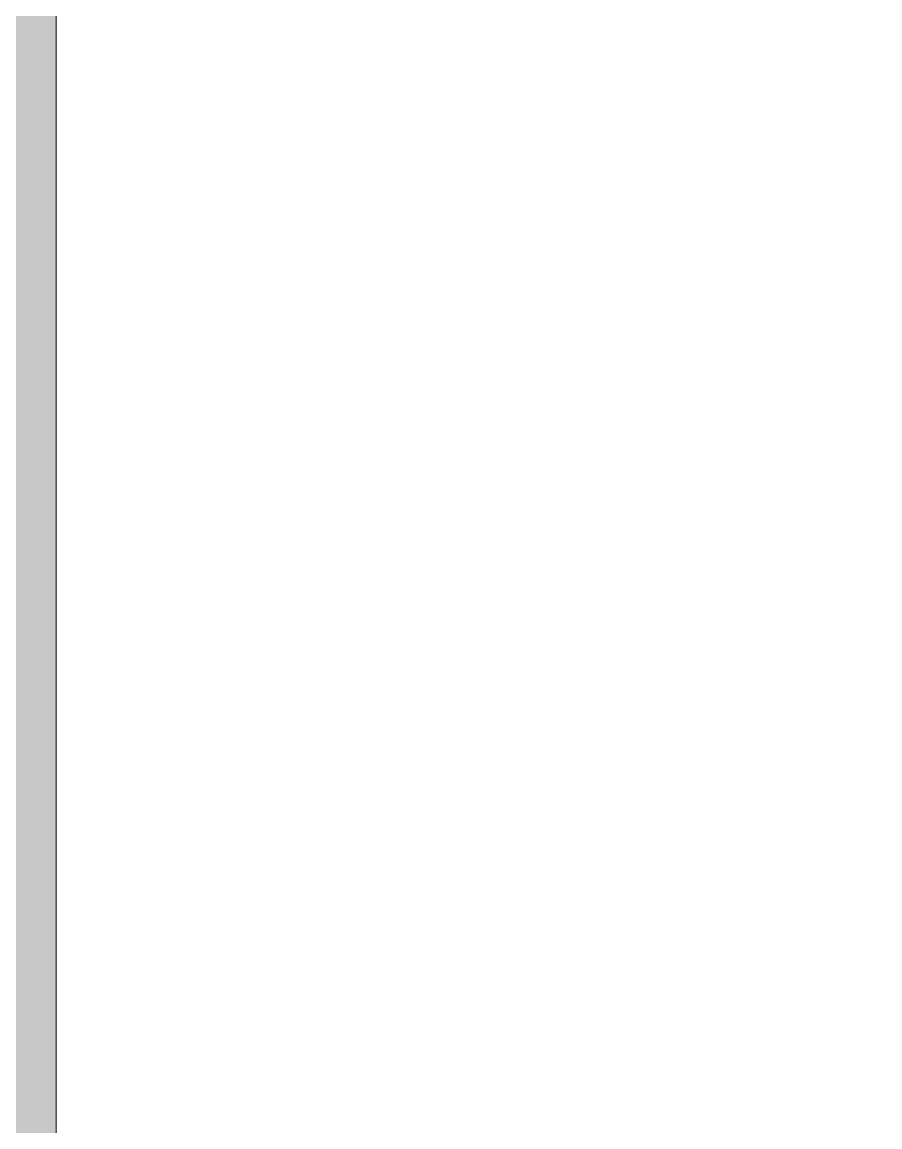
# Model space of a CAD drawing. Header units: inches. Extents: x 20426 to 81837, y -461 to 713.
# Drawn here: x 24744.57901 to 24744.58831, y 326.30243 to 326.3144 of the extents above; entities that cross this region are included whole.
import ezdxf

# ---------------------------------------------------------------- set-up
doc = ezdxf.new("R2010")
doc.units = ezdxf.units.IN
doc.header["$MEASUREMENT"] = 0
doc.layers.add('A-WALL-PATT', color=111, linetype='Continuous', lineweight=13)
doc.layers.add('S-COLS', color=52, linetype='Continuous', lineweight=9)

msp = doc.modelspace()

# ---------------------------------------------------------------- hatches: boundary and pattern name
at = {"layer": 'A-WALL-PATT', "lineweight": 9}
h = msp.add_hatch(dxfattribs=at)
h.set_pattern_fill('FP_13', color=256, style=0, pattern_type=2)
h.set_pattern_definition([(90, (27937.365, 0), (-19.685, 1e-15), [])])
h.paths.add_polyline_path([(26674.298708, 193.456), (27615.214145, 193.456), (27615.214145, 228), (24754.214145, 228), (24754.214145, 193.456), (26665.659212, 193.456)], flags=0)
h.paths.add_polyline_path([(27790.461797, 265.2), (27790.461797, 265.200464), (27790.668723, 267.892016), (27790.461797, 269.006517), (27790.461797, 265.200232)], flags=0)
h.paths.add_polyline_path([(27339.539959, 228.0625), (27615.214145, 228.0625), (27615.214145, 240), (27774.125465, 240), (27774.125465, 259), (27790.223474, 259), (27790.223474, 265.2), (27818.212977, 265.2), (27818.212977, 259), (27834.269465, 259), (27834.269465, 240), (27868.356127, 240), (27868.387377, 242.125), (27921.574877, 242.125), (27921.574877, 242.75), (27922.074877, 242.75), (27922.074877, 242.125), (27927.089145, 242.125), (27927.089145, 327.114372), (24730.99261, 327.114372), (24730.99261, 240), (24754.214145, 240), (24754.214145, 228.0625), (27270.423985, 228.0625)], flags=0)
h.paths.add_polyline_path([(27790.461797, 265.200464), (27790.461797, 269.006325), (27790.668723, 267.892016)], flags=0)
h.paths.add_polyline_path([(27790.461797, 269.006325), (27790.461797, 269.006517), (27790.22351, 270.289732)], flags=0)
h.paths.add_polyline_path([(27791.168543, 269.785684), (27791.168543, 269.785826), (27790.897333, 270.866114)], flags=0)
at = {"layer": 'S-COLS'}
h = msp.add_hatch(color=256, dxfattribs=at)
h.paths.add_polyline_path([(24744.145786, 242.982091), (24744.57938, 242.982091), (24744.57938, 285.017909), (24744.145786, 285.017909), (24744.145786, 245.164525)], flags=0)
h.paths.add_polyline_path([(24744.145786, 290.982091), (24744.57938, 290.982091), (24744.57938, 326.326372), (24744.145786, 326.326372), (24744.145786, 292.046119)], flags=0)

# ---------------------------------------------------------------- linework, layer by layer
msp.add_line((24744.57938, 326.326372), (24744.57938, 290.982091), dxfattribs=at)

doc.saveas('drawing.dxf')
